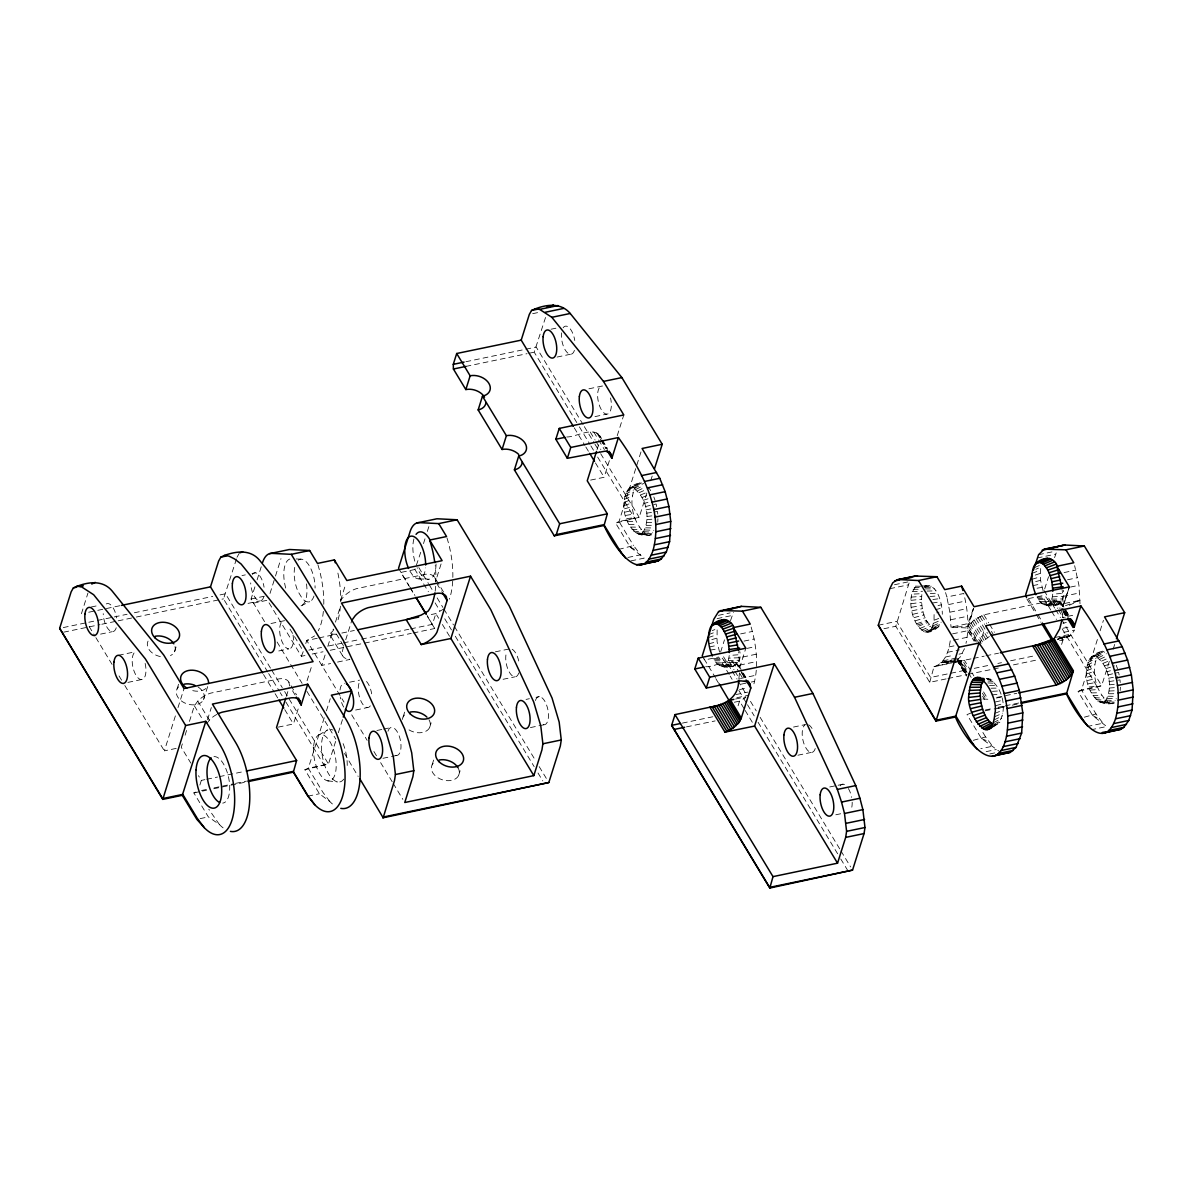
<?xml version="1.0" encoding="UTF-8"?>
<svg xmlns="http://www.w3.org/2000/svg" width="1193" height="1193" viewBox="0 0 1193 1193"><rect width="100%" height="100%" fill="white"/><g stroke="black" fill="none" stroke-linecap="round" stroke-linejoin="round"><path stroke-width="0.75" stroke-dasharray="5 3.75" d="M945.572 592.593L946.854 597.007L963.75 593.488C967.747 609.712 969.596 626.892 965.987 643.385M443.453 591.907L434.804 577.621A17.284 9.619 -31.2 0 0 425.498 574.251L356.618 588.611A17.284 9.619 -31.2 0 0 343.733 596.589L340.631 600.243L340.691 597.41A59.158 26.276 78.2 0 0 337.619 571.79M705.659 666.723C715.651 667.379 730.086 655.941 738.527 665.172L739.615 667.946L738.691 651.676M751.128 627.026C756.63 646.263 759.151 667.349 753.081 686.765M1080.008 603.792L1078.949 585.301L1074.639 565.691M719.573 652.109L717.053 641.7L717.142 628.607L712.251 630.62M732.263 666.827L727.148 664.635L722.242 658.178L713.623 658.715C719.245 672.882 744.074 668.572 739.749 651.467M928.273 632.081L932.091 628.07L940.412 624.237C917.849 652.839 899.969 594.397 918.521 584.973M936.967 627.846C922.875 625.937 920.683 605.373 921.921 593.667L911.586 594.174M932.091 628.07L934.044 620.241L934.089 613.62L938.966 612.173M1043.085 590.759L1040.564 580.35L1040.654 567.271L1035.763 569.285M1055.775 605.492L1050.66 603.3L1045.754 596.828L1037.135 597.365C1042.757 611.547 1067.586 607.237 1063.261 590.132M638.374 534.151L642.684 532.973L653.168 533.897C623.79 545.887 610.384 484.984 641.864 482.777L632.708 487.833L629.71 488.161M648.276 535.239C632.499 525.874 625.997 497.168 638.479 483.15M642.684 532.973C651.244 519.432 646.651 496.109 632.708 487.833M657.746 522.161L657.925 518.776M994.425 726.09C1010.486 716.262 1003.209 681.904 985.388 678.071M1100.826 702.558L1105.15 701.365L1115.619 702.304C1086.256 714.279 1072.85 653.391 1104.315 651.184L1095.159 656.239L1092.177 656.553M1110.728 703.631C1094.95 694.281 1088.448 665.575 1100.93 651.542M1105.15 701.365C1113.695 687.839 1109.117 664.516 1095.159 656.239M1120.197 690.568L1120.391 687.183M738.87 678.802L739.362 673.836M1066.11 615.17L1063.038 610.831L1062.381 617.467L1075.907 614.649M722.6 666.425C727.611 665.724 728.744 659.625 729.221 655.464L739.6 654.674M1046.112 605.09C1051.122 604.374 1052.256 598.289 1052.733 594.129L1063.112 593.339M946.094 678.906L929.72 682.321L895.809 626.25L909.513 581.602M929.72 682.321L933.985 666.708C945.244 663.323 948.733 651.154 950.21 640.835M342.525 655.643L329.581 634.244L332.787 631.067A59.158 26.276 78.2 0 0 335.188 627.235M976.262 641.938L967.896 628.01L973.563 608.475L967.926 626.444L951.015 627.145L949.867 612.203L946.854 597.007M343.524 646.785L341.929 653.182A17.03 9.469 -31.2 0 0 349.743 659.177M345.746 639.731L351.816 620.36M81.422 613.739L87.924 593.115M174.536 651.796L176.683 644.951M177.041 689.002L178.667 683.887M176.191 748.399L164.366 750.859L175.818 714.518M177.996 707.598L184.005 688.555M236.468 558.965L223.509 598.871L267.709 671.957M182.35 743.88L181.261 747.34L190.82 763.088M185.079 735.231L186.719 730.041M189.448 721.392L194.355 705.824L197.799 701.111A17.284 9.619 -31.2 0 1 210.684 693.133L279.565 678.772A17.284 9.619 -31.2 0 1 288.87 682.128L296.55 694.833M203.526 699.709L207.836 686.05A14.331 10.051 17.5 0 1 191.223 690.18M207.507 719.677L211.34 707.553M254.914 586.837L251.067 599.005L253.363 603.166L267.471 600.228L301.367 656.284L304.976 655.539M257.106 579.873L262.594 562.485M199.872 785.039L201.334 780.401L198.47 775.674M270.006 593.443L274.942 577.785M275.494 576.04L280.981 558.652M286.35 696.354L289.079 687.705M305.781 643.564L306.75 640.492L314.624 635.914M278.223 727.134L293.433 723.972L298.891 706.659M307.078 680.696L311.984 665.112M340.631 600.243L345.806 583.809M325.092 655.017L321.827 665.396L330.565 663.547M327.821 646.367L333.279 629.054M335.457 622.135L340.378 606.551M324.228 717.783L308.316 768.232L304.886 769.753L319.411 793.763L329.82 801.532A53.789 23.89 78.2 0 0 333.488 804.828M326.42 710.834L330.267 698.651M335.606 741.42L328.478 764.027L304.886 769.753M338.35 732.726L342.734 718.812M420.756 552.27L414.925 569.493L428.391 591.758M423.5 543.576L425.14 538.356M427.333 531.407L428.436 527.917A33.493 14.883 78.2 0 1 429.734 524.652M441.082 563.946L435.892 580.394L434.804 577.621M403.13 716.918L405.277 710.103M545.529 317.487L534.21 352.174L578.411 425.26M429.614 727.611L431.762 720.796M432.12 764.847L433.73 759.747M458.589 775.539L460.737 768.739M597.052 449.657L598.692 444.467M590.61 480.093L604.135 477.275L609.593 459.961M617.228 435.728L623.79 414.955M640.969 451.953L619.033 521.535L615.603 523.056L630.113 547.065L644.205 558.13L629.069 561.277M646.86 492.977L639.18 517.33L615.603 523.056M650.707 480.809L652.347 475.589M720.632 652.004L724.479 639.836M730.504 620.688L733.456 612.218M739.615 667.946L745.834 648.217M738.094 705.764L739.541 701.156L745.834 697.487M979.587 644.846L983.957 630.978M1044.695 588.924L1048.543 576.756M1054.567 557.623L1056.968 550.868M1061.606 644.414L1063.052 639.821L1070.926 635.243L1074.58 630.083L1061.069 632.901M1097.396 639.493L1081.484 689.927L1078.054 691.463L1092.579 715.472L1106.657 726.522L1091.535 729.684M1100.14 630.799L1103.421 620.36M1109.326 661.384L1101.646 685.736L1078.054 691.463M1113.158 649.201L1114.814 643.981M1068.824 588.522L1063.052 606.611L1060.383 601.943L1052.733 600.467L983.852 614.827L974.129 619.913L967.926 626.444M340.587 601.809L341.153 600.139M1062.695 606.298L1069.346 586.881L1063.052 606.611L1080.083 600.258L1063.187 603.777L1062.202 590.341M973.458 608.43L967.911 623.626L951.015 627.145L967.896 628.01L977.022 640.73M301.367 656.284L303.365 651.244L288.303 626.325M966.643 675.059L957.338 659.669L960.007 657.283L964.406 648.798L961.036 649.499M237.019 557.235L239.226 553.313M206.732 723.689L209.327 720.154A17.284 9.619 -31.2 0 1 216.843 714.413M924.307 587.627C937.191 580.35 942.5 604.896 942.306 614.276M989.355 636.48L982.495 641.864L970.968 622.806M443.692 609.026L435.833 613.59L427.541 615.29M319.008 734.858L327.762 729.848M628.383 489.026L636.973 484.119M1090.849 657.418L1099.424 652.526M991.517 727.641L998.675 723.554M631.172 487.758L640.119 482.688M1093.623 656.165L1102.571 651.095M627.205 490.323L635.63 485.596M1089.656 658.73L1098.082 654.003M991.428 726.969L999.853 722.242M626.191 492.053L634.482 487.564M1088.642 660.46L1096.934 655.956M993.963 724.27L1000.867 720.512M634.303 488.384L643.668 483.404M1096.755 656.791L1104.569 652.631M625.356 494.17L633.543 489.965M1087.822 662.577L1096.009 658.357M993.515 722.615L1001.702 718.41M635.914 489.398L642.311 486.162M1098.38 657.79L1106.358 653.749M301.039 605.85L309.733 601.63M929.72 631.231L938.265 627.086M624.744 496.631L632.842 492.739M926.707 632.394L935.551 628.129M1087.211 665.038L1095.308 661.146M994.216 719.841L1002.314 715.949M931.002 629.889L939.428 625.878M637.524 490.845L644.056 487.728M1099.991 659.237L1106.522 656.135M925.037 632.171L934.059 627.936M1069.226 605.298L1080.083 600.258M923.322 631.44L932.508 627.264M618.571 549.466L633.543 545.544L640.537 554.834L627.086 557.638M1084.333 717.187L1096.009 713.936L1102.988 723.226L1087.867 726.388M639.105 492.694L649.111 488.28L650.811 490.815M1101.557 661.101L1111.563 656.687M624.342 499.39L632.394 495.856M1034.719 567.525L1039.67 565.363M932.986 625.833L941.217 622.209M1086.808 667.782L1094.846 664.262M994.664 716.725L1002.716 713.19M921.592 630.187L930.943 626.146M933.642 623.193L940.173 620.509M223.091 827.838A53.789 23.89 78.2 0 1 219.423 824.542L208.357 816.907L193.833 792.898L196.562 791.794M919.878 628.457L929.407 624.58M971.087 712.937L967.001 714.607L981.526 738.601L999.943 751.829M973.279 740.331L985.597 736.946L992.591 746.236L980.825 748.697M640.596 494.931L647.396 492.187M1103.063 663.323L1109.863 660.579M624.178 502.372L632.201 499.241M1086.644 670.764L1094.667 667.633M994.858 713.339L1002.881 710.208M918.237 626.295L927.871 622.567M708.612 634.631L716.739 631.559M1032.124 573.281L1040.251 570.224M934.044 620.241L940.546 617.78M641.998 497.481L647.188 495.602M1104.464 665.888L1109.654 663.994M917.447 625.057L927.2 621.523M708.478 637.524L716.59 634.78M1035.226 575.086L1040.102 573.445M624.237 505.534L632.275 502.82M1086.704 673.926L1094.727 671.227M998.004 708.672L1002.821 707.046M916.686 623.73L926.573 620.405M643.266 500.314L648.545 498.614M1105.717 668.721L1114.516 665.888M915.27 620.837L925.246 617.706M711.818 639.627L716.695 638.18M1032.079 579.246L1040.207 576.845M624.535 508.8L632.603 506.533M1086.987 677.206L1095.055 674.925M996.066 705.6L1002.523 703.781M644.369 503.371L647.933 502.372M1106.836 671.763L1110.4 670.764M914.017 617.661L924.113 614.842M1057.982 639.15L1069.882 635.839L1059.623 637.987M1057.475 639.269L1069.882 635.839L1057.997 638.896M997.348 724.419L994.351 724.747M1057.669 639.165L1069.882 635.839L1057.848 639.045M708.896 643.758L717.053 641.7M1035.673 581.587L1040.564 580.35M935.357 609.698L941.888 608.042M912.958 614.291L923.158 611.815M645.294 506.578L656.12 503.998L656.955 507.726M1107.76 674.97L1118.587 672.405L1119.407 676.133M625.043 512.125L633.185 510.291M951.194 662.846L933.985 666.708L955.697 661.966M1087.509 680.517L1095.651 678.683M995.499 701.931L1002.016 700.455M957.517 661.578L971.609 658.775M317.249 638.27L306.75 640.492L344.002 702.066M318.993 637.897L336.471 634.184L344.941 648.202M337.544 662.07L349.788 659.461M938.041 605.537L941.337 604.851M532.674 313.67L539.37 312.268M551.017 329.223L556.042 328.179M465.896 361.718L536.209 347.059L583.362 425.036M465.971 366.4L527.038 353.68M528.827 353.307L534.21 352.174M557.071 357.05L570.448 354.261M588.924 388.799L602.301 386.01A14.331 6.368 78.2 0 0 598.111 400.58A14.331 6.368 78.2 0 0 607.416 414.105A14.331 6.368 78.2 0 0 610.533 397.955M594.979 416.611L606.67 414.165M566.705 436.981C576.92 437.16 595.411 424.454 601.496 438.606M91.19 607.013L97.871 605.612M241.985 575.578L245.326 574.877M252.021 573.49L255.362 572.789M88.7 612.233L95.962 610.712M97.781 610.339L121.418 605.403M63.289 627.563L86.985 622.627M88.804 622.239L112.5 617.303M114.319 616.93L127.084 614.276M134.377 612.755L212.742 596.425M220.034 594.904L225.492 593.756L270.736 668.557M63.706 632.171L100.018 624.61M101.837 624.237L116.362 621.21M118.182 620.822L134.526 617.422M136.345 617.035L223.509 598.871M264.443 596.217L251.067 599.005L264.906 622.239M100.57 634.124L112.276 631.679M248.025 603.39L259.731 600.959M414.925 569.493L400.818 572.431L409.303 586.449M118.495 655.285L135.212 651.796M270.975 623.507L284.352 620.718A14.331 6.368 78.2 0 0 280.012 634.482A14.331 6.368 78.2 0 0 288.721 648.888L275.344 651.676M341.824 633.065L354.351 630.471M127.89 682.396L141.266 679.607M308.823 650.11L321.543 647.456M328.821 645.935L341.541 643.281M343.36 642.908L359.719 639.493M361.539 639.12L408.811 629.263M410.616 628.89L432.433 624.342L435.833 613.59L438.651 618.272M312.178 654.032L323.005 651.781M330.207 650.274L411.302 633.379M413.106 633.006L434.729 628.502L427.735 616.557M349.579 682.217L359.615 680.129M495.378 651.825L508.74 649.052M718.41 615.349L730.116 612.904M717.112 618.615L732.159 615.484M894.467 584.734L907.828 581.945M1038.581 554.7L1051.958 551.912M889.814 588.701L908.201 584.868M1037.284 557.966L1055.671 554.134M355.633 710.029L367.34 707.583M503.088 679.294L514.794 676.863M740.585 633.915L752.41 631.44M1064.096 572.565L1075.922 570.105M709.447 646.949L717.664 645.234M744 641.118L754.155 639.001M912.108 610.801L922.398 608.654M1032.959 585.614L1041.176 583.899M948.584 604.568L965.48 601.048M1067.526 579.783L1077.652 577.666M746.982 648.395L755.437 646.636M878.302 625.221L896.689 621.389L930.6 677.46L966.956 669.884M376.899 730.489L381.924 729.445M383.594 729.102L391.945 727.357M526.038 699.411L529.379 698.71M536.06 697.323L539.4 696.623M949.867 612.203L966.762 608.684M1070.494 587.06L1078.949 585.301M756.243 654.211L739.347 657.731L728.863 658.133M883.924 628.726L895.809 626.25M1028.56 598.588L1042.145 595.754L1050.75 609.981M950.687 619.764L967.583 616.244M1062.859 596.396L1079.754 592.876M739.675 665.112L756.571 661.593M201.334 780.401L204.928 779.64M206.732 779.268L217.514 777.031M219.318 776.643L244.476 771.409M201.513 790.497L206.911 789.363M214.099 787.872L233.873 783.741M235.662 783.369L246.459 781.132M952.551 633.856L967.762 630.694L974.935 640.805M740.555 678.444L755.765 675.283M193.833 792.898L206.508 790.258M213.741 788.752L246.31 781.967M382.953 758.301L396.315 755.512M530.408 727.581L543.784 724.792M741.136 684.171L749.577 682.411M751.277 682.053L754.647 681.352M953.595 640.134L967.105 637.316M739.556 689.569L748.011 687.809M949.091 646.904L954.161 645.845M1062.948 623.178L1066.333 622.478M735.857 694.594L747.683 692.119M947.51 652.317L959.351 649.857M1063.067 628.234L1069.823 626.832M736.842 697.711L748.667 695.251M735.589 699.038L745.729 696.936M945.512 656.97L952.268 655.568M959.023 654.152L962.408 653.451M943.111 660.803L960.007 657.283M1055.283 637.42L1072.179 633.901M941.859 662.13L951.999 660.027M953.684 659.669L958.754 658.611L967.046 672.345M1059.101 637.703L1070.926 635.243M951.075 660.609L940.815 662.741L951.179 661.742M200.111 818.622L208.357 816.907M307.869 796.163L319.411 793.763M973.399 658.402L984.18 656.165M985.97 655.792L998.556 653.168M682.381 723.107L712.847 716.754M686.467 726.88L715.144 720.915M974.234 668.363L990.593 664.963M997.855 663.442L1001.494 662.682M1010.59 660.788L1034.212 655.867M947.913 678.519L966.121 674.731M967.941 674.358L991.607 669.422M993.426 669.034L998.884 667.901M1013.453 664.874L1037.105 659.938M793.509 727.059L805.215 724.613M996.99 697.413L1016.749 693.297M985.463 709.939L990.861 708.821M998.049 707.315L1003.447 706.196M1005.237 705.824L1019.627 702.826M985.09 710.834L992.337 709.328M994.142 708.955L1004.998 706.688M1012.231 705.182L1019.478 703.676M797.893 755.214L811.27 752.425M986.164 751.635L996.259 749.532M829.746 786.962L836.442 785.576M838.112 785.233L843.123 784.189M989.847 753.931L998.258 752.172M835.801 814.789L842.482 813.387M734.321 702.23L739.541 701.156L744.253 708.94M1059.593 640.507L1063.052 639.821L1059.399 640.507M646.024 509.873L655.121 508.084M1108.491 678.265L1117.587 676.491M911.497 607.252L921.846 605.462M625.773 515.421L634.005 514.019M996.349 697.994L1001.285 697.159M1088.24 683.813L1096.471 682.411M336.471 634.184L329.581 634.244M932.27 603.076L940.576 601.69M1037.045 588.224L1042.026 587.388M710.208 650.11L718.514 648.738M646.546 513.184L657.537 511.484L657.865 515.197M1108.998 681.591L1119.988 679.891L1120.316 683.604M955.235 660.698L940.815 662.741L955.131 661.295M911.139 603.747L921.518 602.301M932.881 599.497L939.622 598.647M955.489 660.922L940.815 662.741L951.06 661.608M626.698 518.627L635.064 517.643M991.994 694.937L1000.36 693.953M1089.164 687.019L1097.515 686.05M646.83 516.465L656.031 515.406M1109.296 684.857L1114.814 684.23M911.034 600.333L921.414 599.229M957.323 660.683L961.126 660.788L967.657 671.57M929.958 596.53L938.488 595.799M646.889 519.626L652.407 519.194M911.184 597.126L921.563 596.336M1109.356 688.018L1114.873 687.6M627.816 521.669L636.316 521.102M992.442 691.358L999.242 690.911M1090.268 690.076L1098.768 689.509M982.853 699.009L988.013 699.277L982.346 689.927M930.272 593.547L937.206 593.175M1052.375 596.798L1062.709 596.291M646.725 522.609L654.062 522.31M1109.177 691.015L1114.694 690.792M1037.776 598.483L1046.515 598.155M714.264 659.818L723.003 659.505M912.242 591.534L922.517 591.296M1051.779 599.169L1062.053 598.931M728.267 660.504L738.542 660.266M629.069 524.502L637.748 524.309M926.991 591.072L935.804 590.863M991.04 688.227L997.989 688.078M1091.535 692.909L1100.2 692.715M1038.432 599.527L1047.305 599.393M714.92 660.862L723.793 660.743M646.323 525.352L653.63 525.308M1108.789 693.759L1116.096 693.7M913.122 589.282L919.922 589.267M1050.988 601.197L1061.159 601.183M727.476 662.533L737.662 662.518M925.336 588.895L934.328 588.91M1039.968 601.54L1048.96 601.57M716.456 662.89L725.448 662.905M914.226 587.463L919.266 587.553M630.471 527.067L639.329 527.202M1049.989 602.838L1060.07 603.002M726.477 664.173L736.558 664.337M989.504 685.408L996.587 685.513M1092.937 695.459L1101.795 695.608M925.455 587.21L932.777 587.359M1041.504 603.106L1050.66 603.3M718.007 664.441L727.148 664.635M645.711 527.813L652.959 527.977M1108.163 696.22L1115.425 696.384M915.508 586.121L925.455 586.419M1048.841 604.046L1058.787 604.344M725.329 665.381L735.276 665.679M921.891 585.927L931.226 586.225M1043.07 604.225L1052.39 604.538M719.558 665.56L728.878 665.873M1047.529 604.806L1057.341 605.179M724.017 666.141L733.829 666.514M929.675 585.569L924.933 585.375L928.184 585.375M1044.621 604.896L1054.105 605.283M721.109 666.231L730.593 666.619M296.118 558.95L300.949 559.159M418.892 578.873L428.541 579.276M631.977 529.289L641.029 529.737M644.891 529.931L653.853 530.363M987.849 682.933L995.081 683.291M1094.428 697.696L1103.48 698.129M1107.343 698.337L1116.32 698.77M987.148 678.355L988.684 678.429M643.877 531.66L652.735 532.287M1106.329 700.067L1115.187 700.694M633.543 531.153L642.803 531.839M987.953 681.024L993.515 681.427M1095.994 699.545L1105.27 700.231M635.153 532.6L644.638 533.48M987.163 679.548L991.905 679.98M1097.62 700.992L1107.089 701.872M641.357 533.838L651.661 534.882M1103.808 702.23L1114.113 703.274M636.779 533.599L646.472 534.613M987.058 678.638L990.279 678.981M1099.23 702.006L1108.923 703.02M639.91 534.225L650.021 535.329M1102.362 702.632L1112.473 703.721M327.657 780.848L337.574 781.937M981.526 738.601L988.669 741.509M1092.579 715.472L1099.424 719.006M630.113 547.065L636.958 550.614M329.82 801.532L322.841 792.241L308.316 768.232L328.478 764.027L283.248 689.241M219.423 824.542L208.805 809.242M1065.051 611.308L1068.108 615.991M1064.902 611.278L1067.72 615.901M1061.323 602.808L1069.718 616.527M1060.383 601.943L1069.211 616.11M1065.573 611.07L1068.451 615.827M1059.205 601.257L1067.839 615.543M1057.833 600.765L1063.589 610.294M1064.544 611.875L1067.437 616.632M1063.038 610.831L1066.691 616.885M1056.267 600.467L1062.038 609.981M1062.993 611.577L1067.795 619.51M1054.567 600.362L1059.369 608.311M1060.323 609.891L1065.125 617.825M1052.733 600.467L1057.535 608.415M1058.489 609.996L1063.291 617.944M1044.143 590.669L1054.687 608.102M1055.641 609.683L1060.443 617.601M1061.397 619.182L1101.646 685.736L1081.484 689.927L1096.009 713.936M1051.704 611.562L1056.476 619.465M1062.217 628.935L1097.56 687.392M1028.59 599.169L1037.06 613.187M1037.999 614.738L1042.712 622.522M1026.875 598.946L1035.345 612.963M1036.285 614.514L1040.997 622.299M983.852 614.827L988.654 622.761M989.608 624.357L994.41 632.29M981.824 615.528L986.626 623.462M991.428 631.395L993.351 634.572M979.811 616.393L984.613 624.342M977.842 617.437L987.446 633.304M975.934 618.615L987.461 637.659M974.129 619.913L985.657 638.971M972.474 621.314L984.001 640.373M969.655 624.357L981.183 643.4M968.552 625.922L978.156 641.789M967.762 630.694L974.159 641.267M971.027 671.197L964.421 660.281L953.669 662.547L962.676 660.579L967.374 668.334M971.967 672.763L973.846 675.879M982.406 693.178L986.164 699.396M968.582 673.106L971.385 677.728M982.57 696.22L984.434 699.307M959.798 660.907L966.524 672.017M957.904 659.177L966.449 673.299M958.71 660.922L966.3 673.463M957.89 660.847L966.27 674.731M957.054 660.102L966.598 675.879M957.04 660.43L966.39 675.894M982.883 732.442L985.597 736.946M602.45 440.187L607.252 448.136M738.527 665.172L742.359 671.525M743.328 673.106L746.207 677.878M597.917 433.536L600.795 438.308M601.764 439.889L607.52 449.418M736.871 663.278L741.673 671.227M742.628 672.807L748.384 682.336M596.739 432.85L606.342 448.732M735.693 662.592L740.495 670.541M741.449 672.121L747.221 681.65M600.333 439.278L606.089 448.792M741.449 672.598L745.193 678.787M593.816 432.06L597.663 438.413M598.618 439.993L604.374 449.522M732.77 661.802L738.527 671.331M739.481 672.912L744.283 680.86M590.267 432.075L595.068 440.008M596.038 441.604L600.84 449.537M729.221 661.817L734.023 669.75M734.977 671.346L739.779 679.279M584.331 426.632L593.95 442.543M594.919 444.139L599.721 452.087M600.69 453.683L639.18 517.33L619.033 521.535L633.543 545.544M723.525 656.776L731.234 669.512M732.189 671.107L737.006 679.071M737.975 680.666L745.67 693.401M750.486 701.35L756.258 710.909M760.12 717.276L840.021 849.401M840.99 850.997L850.609 866.908M579.38 426.855L589.938 444.333M590.908 445.914L593.786 450.686M597.633 457.038L635.108 519M729.221 674.537L718.648 657.045L704.541 659.983L702.245 655.837M730.176 676.133L732.099 679.309M738.84 690.434L746.52 703.154M747.489 704.75L754.215 715.875M758.062 722.227L839.797 857.364M840.752 858.945L848.447 871.665M574.251 427.84L584.853 445.377M585.823 446.972L588.716 451.759M595.456 462.914L604.135 477.275M745.193 710.491L754.602 726.06M704.138 658.954L715.442 677.639M715.845 678.683L718.663 683.35M436.787 583.496L441.47 591.221M418.847 567.629L428.466 583.556M429.435 585.137L433.283 591.504M437.13 597.872L442.916 607.431M443.871 609.026L453.504 624.938M454.473 626.534L535.344 760.254M539.191 766.622L546.901 779.357M435.117 602.883L439.919 610.831M444.735 618.779L451.461 629.904M455.308 636.257L534.151 766.622M537.998 772.989L542.8 780.938M442.409 624.491L450.894 638.509M398.537 568.286L408.886 585.405M409.84 586.971L414.538 594.755M410.243 588L414.955 595.799M427.198 616.035L434.729 628.502M351.711 714.831L367.146 740.346M373.901 751.501L376.794 756.287M380.642 762.655L392.214 781.788M393.183 783.383L402.831 799.34M277.074 641.998L302.097 683.38M306.914 691.344L335.8 739.093M344.464 753.424L358.168 776.449M292.494 690.732L295.387 695.489M271.691 670.138L282.279 687.645M268.664 673.553L279.237 691.03M280.191 692.611L282.115 695.787M285.962 702.14L324.392 765.697M263.534 674.537L274.136 692.074M275.106 693.67L277.999 698.457M284.754 709.611L293.433 723.972M197.799 701.111L209.327 720.154M194.355 705.824L202.989 720.11M89.147 626.504L94.933 636.063M95.887 637.659L112.291 664.769M119.032 675.924L123.863 683.902M124.818 685.498L164.366 750.859M409.9 571.149L412.733 575.324A21.742 9.663 78.2 0 0 425.513 567.913M1116.275 665.321L1117.528 668.766M653.824 496.914L655.076 500.374M435.37 580.499L435.863 581.945L435.952 577.561A59.158 26.276 78.2 0 0 435.191 565.646M599.572 435.43L600.079 437.995M288.87 682.128L289.616 685.975M313.983 595.993A21.742 9.663 78.2 0 1 302.172 598.364L298.011 591.489A21.742 9.663 78.2 0 1 295.282 565.079M298.235 560.203A21.742 9.663 78.2 0 1 309.285 565.765A21.742 9.663 78.2 0 1 315.086 588.06M285.724 588.074A24.114 10.707 78.2 0 1 291.286 558.756M306.497 583.899A24.114 10.707 78.2 0 1 299.473 606.178M518.761 672.956A14.331 6.368 78.2 0 1 509.53 672.509A14.331 6.368 78.2 0 1 506.443 652.586M512.185 649.26A14.331 6.368 78.2 0 1 519.134 663.099M340.408 606.178A59.158 26.276 78.2 0 1 337.187 622.582M317.934 564.871A59.158 26.276 78.2 0 1 323.631 607.998M323.363 611.368A59.158 26.276 78.2 0 1 318.277 630.754M436.041 563.916A24.114 10.707 78.2 0 1 429.346 579.187A24.114 10.707 78.2 0 1 417.103 567.719M414.791 561.172A24.114 10.707 78.2 0 1 414.075 538.416M535.433 700.53A14.331 6.368 78.2 0 1 547.333 707.374A14.331 6.368 78.2 0 1 542.01 724.226M387.979 731.249A14.331 6.368 78.2 0 1 399.864 738.109A14.331 6.368 78.2 0 1 394.555 754.96M343.688 707.061A14.331 6.368 78.2 0 1 340.229 697.01M340.02 690.016A14.331 6.368 78.2 0 1 344.568 683.261M370.307 705.868A14.331 6.368 78.2 0 1 360.584 700.261A14.331 6.368 78.2 0 1 359.988 681.158M366.519 681.471A14.331 6.368 78.2 0 1 371.664 693.834M435.684 586.315A59.158 26.276 78.2 0 1 435.147 591.251M447.002 537.983A59.158 26.276 78.2 0 1 452.833 577.621M452.699 581.095A59.158 26.276 78.2 0 1 449.358 599.199M428.928 719.647A14.331 10.066 17.5 0 1 425.573 731.428A14.331 10.066 17.5 0 1 408.558 729.624M402.399 719.439A14.331 10.066 17.5 0 1 404.755 714.756M457.918 767.576A14.331 10.066 17.5 0 1 444.407 780.326A14.331 10.066 17.5 0 1 433.745 762.685M198.083 687.004A14.331 10.051 17.5 0 1 201.9 701.872A14.331 10.051 17.5 0 1 182.484 701.723A14.331 10.051 17.5 0 1 178.667 686.855M175.028 646.546A14.331 10.051 17.5 0 1 170.495 655.598M160.339 656.568A14.331 10.051 17.5 0 1 148.051 641.103M213.979 756.645A23.666 10.513 78.2 0 1 228.847 778.761A23.666 10.513 78.2 0 1 222.718 803.113M343.793 779.118A26.798 11.9 78.2 0 1 322.856 758.852A26.798 11.9 78.2 0 1 332.951 730.101M343.107 743.612A26.798 11.9 78.2 0 1 347.223 765.474M145.128 663.397A14.331 6.368 78.2 0 1 142.534 679.384A14.331 6.368 78.2 0 1 133.228 668.468A14.331 6.368 78.2 0 1 135.271 651.855M116.243 627.786A14.331 6.368 78.2 0 1 108.712 629.636A14.331 6.368 78.2 0 1 103.224 613.649M106.281 603.912A14.331 6.368 78.2 0 1 116.616 617.929M293.06 635.123A14.331 6.368 78.2 0 1 288.721 648.888M263.713 597.067A14.331 6.368 78.2 0 1 256.182 598.901A14.331 6.368 78.2 0 1 250.679 582.915M252.394 574.519A14.331 6.368 78.2 0 1 264.071 587.195M815.237 748.533A14.331 6.368 78.2 0 1 804.514 745.118A14.331 6.368 78.2 0 1 805.275 724.673M808.645 724.837A14.331 6.368 78.2 0 1 812.15 728.625M840.155 785.904A14.331 6.368 78.2 0 1 844.883 784.74M848.372 788.528A14.331 6.368 78.2 0 1 851.623 797.356M852.175 802.218A14.331 6.368 78.2 0 1 851.474 808.451M574.415 350.354A14.331 6.368 78.2 0 1 566.019 351.145A14.331 6.368 78.2 0 1 561.515 332.862M563.096 327.821A14.331 6.368 78.2 0 1 574.772 340.497M313.55 747.057A23.666 10.513 78.2 0 0 329.193 780.923A23.666 10.513 78.2 0 0 331.729 745.103A23.666 10.513 78.2 0 0 313.55 747.057"/><path stroke-width="1.5" d="M596.515 451.386L587.239 480.794L607.326 513.84L604.061 525.472C610.219 540.131 639.731 589.148 653.063 550.405C663.934 509.709 640.954 469.535 618.406 437.533L570.776 447.464L567.346 458.306L605.343 451.118L609.444 452.594L611.099 454.488L611.845 458.321L618.406 437.533M639.88 564.99L658.297 560.934L661.325 558.965L666.32 552.061L669.601 541.667L670.749 521.43L668.915 506.443L665.157 491.665L659.759 478.289L642.073 448.479L662.219 444.273L621.881 377.584L570.224 313.476C560.218 301.516 544.023 304.722 531.556 310.448L529.334 314.37L521.207 340.139L573.281 426.244M969.134 693.804C972.25 655.121 999.734 695.981 994.858 713.339C991.726 752.022 964.257 711.162 969.134 693.804L980.169 692.954L981.347 684.767L984.374 679.607L973.891 678.683M955.459 717.008C963.541 737.96 996.751 781.847 1006.519 736.23C1012.35 702.841 998.243 669.646 978.991 643.042L958.829 647.232L935.953 721.079L955.459 717.008L978.991 643.042M991.935 756.392L1010.352 752.336L1016.063 747.4L1021.655 733.069L1022.804 712.847L1019.314 690.359L1014.691 676.148L1008.637 663.89L985.597 625.788L1080.873 605.925C1103.421 637.942 1126.386 678.101 1115.53 718.812C1102.183 757.54 1072.686 708.523 1066.512 693.864L1073.387 670.779L1054.03 638.762L1059.682 628.935L1061.83 620.494M1102.332 733.382L1120.764 729.326L1123.776 727.372L1128.787 720.468L1132.053 710.059L1133.216 689.837L1131.382 674.85L1127.609 660.072L1122.21 646.695L1104.524 616.87L1124.686 612.68L1084.348 545.991L1064.961 545.022L1044.248 549.153L1038.581 554.7L1033.436 570.15M262.594 562.485A33.493 14.883 78.2 0 1 271.885 553.373L291.271 554.327L343.36 640.462L386.189 732.591L393.317 756.645L395.42 774.525L394.495 780.58L383.162 817.772L359.868 778.895M413.807 770.693L412.882 776.747L404.755 802.516L533.823 775.629L541.95 749.845L542.875 743.791L540.787 725.911L533.659 701.872L490.815 609.727L470.534 576.189L341.466 603.091L361.747 636.63L404.591 728.759L408.737 741.42L411.704 752.813L413.807 770.693L395.42 774.525M417.013 522.937L435.4 519.104A33.493 14.883 78.2 0 1 437.727 518.806L457.113 519.775L509.202 605.895L552.046 698.039L559.174 722.078L561.262 739.958L560.337 746.013L548.825 782.533L382.744 817.861M769.813 888.054L773.004 876.631L837.546 863.18L845.673 837.397L846.598 831.342L844.495 813.462L841.527 802.084L837.367 789.423L794.538 697.279L774.257 663.755L709.716 677.192L706.301 688.048L740.749 680.86L747.221 681.65L750.054 684.215L750.8 688.063L741.285 718.037L738.855 722.63L732.741 728.326L724.971 732.129L709.91 707.21L675.014 714.607L671.629 725.344L769.813 888.054L852.548 870.1L864.06 833.564L864.985 827.51L862.882 809.629L859.914 798.251L855.754 785.59L812.925 693.461L760.836 607.326L741.449 606.372L718.589 611.577L713.772 619.301L702.245 655.837M738.586 680.323C739.078 697.443 724.479 705.197 709.91 707.21L720.363 705.078M484.567 397.12A14.331 10.066 17.4 0 0 465.837 389.574L470.146 375.795L456.695 353.501L521.207 340.139M518.776 454.473A14.331 10.066 17.4 0 0 502.074 449.478L478.154 409.93L482.464 396.165A14.331 10.066 17.4 0 0 488.876 383.341A14.331 10.066 17.4 0 0 470.146 375.795M502.074 449.478L506.384 435.699L482.464 396.165M604.061 525.472L554.298 535.836L514.392 469.848L518.701 456.069A14.331 10.066 17.4 0 0 525.114 443.259A14.331 10.066 17.4 0 0 506.384 435.699M162.785 799.37L185.661 725.538L205.822 721.333L182.29 795.313L162.785 799.37L59.65 628.323L71.162 591.788L73.384 587.881C85.866 582.154 102.046 578.933 112.053 590.908L163.724 655.017L184.005 688.555L313.073 661.653L292.792 628.115L241.12 564.006L234.574 558.95L228.907 556.087L224.299 555.476L220.839 557.146L218.632 561.068L210.49 586.852L262.564 672.941M285.798 698.084L276.522 727.491L296.61 760.538L293.344 772.169L307.869 796.163L314.698 804.678A53.789 23.89 78.2 0 0 343.763 791.511A53.789 23.89 78.2 0 0 330.744 722.332L307.705 684.23L212.429 704.079L235.468 742.195A53.789 23.89 78.2 0 1 249.65 801.785A53.789 23.89 78.2 0 1 230.398 831.372M296.341 697.085L301.143 705.018L307.705 684.23M465.837 389.574L453.415 369.025L453.28 364.342L456.695 353.501M343.286 717.068L351.517 690.971L311.179 624.282L259.507 560.173C250.351 549.227 236.378 551.136 224.299 555.476M398.537 568.286L410.049 531.75A33.493 14.883 78.2 0 1 419.339 522.638L438.726 523.608L457.113 519.775M533.823 775.629L450.894 638.509L470.534 576.189M567.346 458.306L555.834 439.248L559.249 428.406L623.79 414.955L603.494 381.417L551.837 317.308L539.624 309.375L535.016 308.778M554.298 535.836L556.266 534.613L559.681 523.772L518.701 456.069M654.539 468.625L662.219 444.273M706.301 688.048L694.773 668.99L698.203 658.148L745.834 648.217L733.367 627.607L750.263 624.088L742.449 611.159L720.736 610.488M837.546 863.18L754.602 726.06L774.257 663.755M935.953 721.079L878.302 625.221L889.814 588.701L892.737 582.84L896.793 579.873L915.18 576.04L936.893 576.711L944.707 589.64L961.603 586.121L974.07 606.73L1069.346 586.881L1056.879 566.272L1073.775 562.753L1065.96 549.824L1044.248 549.153M1032.348 573.624L1025.756 594.502L1026.502 597.454M1067.601 618.392L1073.074 627.458L1074.311 626.728L1080.873 605.925M1116.454 638.762L1124.686 612.68M351.816 620.36L355.26 615.648A17.284 9.619 -31.2 0 1 368.145 607.669L437.026 593.309A17.284 9.619 -31.2 0 1 446.331 596.664L447.077 600.511L437.041 631.992A17.03 9.469 -31.2 0 1 421.248 644.563L406.187 619.659L357.915 629.725M1018.554 692.924L1056.282 685.05C1063.44 682.724 1070.419 677.937 1073.387 670.779M878.302 625.221L935.804 720.289L955.951 716.098L970.476 740.092L969.984 741.017L977.455 749.398M713.817 623.954C718.708 622.671 722.153 627.831 724.255 631.485L734.098 628.07C730.474 616.229 715.77 618.392 710.372 627.563C706.748 636.704 708.746 647.143 712.296 656.001M1037.328 562.619C1042.22 561.336 1045.665 566.496 1047.767 570.135L1057.609 566.735C1053.971 554.894 1039.282 557.056 1033.884 566.228C1030.26 575.369 1032.258 585.808 1035.807 594.666M719.782 621.911L722.511 619.734M1046.022 558.399L1034.868 564.587M988.579 729.43L991.502 727.76M986.939 729.877L992.904 726.507M985.194 729.803L992.83 725.583M983.39 729.177L992.755 724.196C983.002 717.411 980.512 704.124 980.169 692.954M1000.345 652.795L1037.045 644.966L1054.03 638.762M736.976 607.744L739.123 606.655M1062.635 545.32L1052.137 548.154M981.556 728.043L991.144 723.182M551.091 306.064L553.403 304.946M91.772 584.048L95.231 582.378M240.389 552.762L242.686 551.643M712.519 624.714L721.064 620.569M1036.031 563.379L1044.576 559.234M715.233 623.671L724.076 619.421M1038.745 562.335L1047.588 558.07M711.356 625.922L715.576 623.909M979.736 726.403L989.534 721.735M716.725 623.864L725.747 619.629M1040.236 562.529L1049.258 558.294M718.275 624.535L727.462 620.36M1041.787 563.185L1050.973 559.025M977.947 724.3L987.953 719.886M719.841 625.654L729.191 621.613M1043.353 564.319L1052.703 560.278M991.338 635.451L1064.26 619.525C1068.883 618.541 1074.968 621.24 1074.311 626.728L1068.153 618.063M721.377 627.205L730.891 623.342M1044.889 565.87L1054.403 562.007M976.247 721.765L986.462 717.649M722.869 629.173L732.547 625.505M1046.38 567.823L1056.059 564.17M974.666 718.872L985.06 715.099M973.234 715.666L983.793 712.266M724.255 631.485L725.538 634.094L735.514 630.978M1047.767 570.135L1049.05 572.759L1059.026 569.628M971.982 712.206L982.689 709.209M725.538 634.094L726.671 636.943L736.767 634.139M1049.05 572.759L1050.183 575.608L1060.279 572.804M1062.337 682.456L1039.282 644.339L1049.482 641.506M1052.151 640.73L1041.519 643.668L1064.26 681.263M1052.435 640.596L1043.711 642.967L1066.08 679.965M1050.973 640.88L1045.814 642.252L1067.78 678.549M1054.597 639.776L1047.812 641.521L1069.301 677.057M726.671 636.943L727.626 639.985L736.126 637.927M1050.183 575.608L1051.137 578.65L1059.638 576.592M970.938 708.582L981.764 706.002M531.556 310.448L538.237 309.062M546.603 307.317L549.943 306.616M539.624 309.375L558.011 305.542M545.276 312.253L563.663 308.42M551.837 317.308L570.224 313.476M453.28 364.342L464.092 362.09M453.415 369.025L465.971 366.4M603.494 381.417L621.881 377.584M555.834 439.248L564.9 437.369M73.384 587.881L76.725 587.18M80.065 586.494L83.421 585.793M220.839 557.146L225.865 556.102M641.461 475.634L656.582 472.488M269.558 553.656L287.945 549.824A33.493 14.883 78.2 0 1 290.272 549.541L309.658 550.495L317.472 563.424L334.383 559.905L346.85 580.514L442.111 560.665L429.644 540.056L446.555 536.537L438.726 523.608M291.271 554.327L309.658 550.495M644.623 481.45L659.759 478.289M647.501 487.892L662.637 484.731M650.021 494.827L665.157 491.665M121.418 605.403L210.49 586.852M652.139 502.104L667.26 498.957M559.681 523.772L607.326 513.84M653.794 509.605L668.915 506.443M556.266 534.613L603.897 524.681L621.493 553.269M654.957 517.151L670.093 513.989M655.628 524.592L670.749 521.43M655.762 531.78L670.884 528.618M655.375 538.565L670.511 535.418M654.465 544.813L669.601 541.667M653.063 550.405L668.199 547.259M651.199 555.222L666.32 552.061M648.888 559.144L664.009 555.998M646.188 562.127L661.325 558.965M636.376 564.811L641.416 563.767M643.176 564.08L658.297 560.934M723.062 610.205L741.449 606.372M718.589 611.577L721.944 610.876M725.284 610.19L733.635 608.445M351.517 690.971L331.356 695.176L345.881 719.185A53.789 23.89 78.2 0 1 360.047 778.775A53.789 23.89 78.2 0 1 340.795 808.362M742.449 611.159L760.836 607.326M896.793 579.873L917.492 575.757M1046.574 548.855L1064.961 545.022M894.646 580.961L899.656 579.917M903.012 579.231L911.363 577.487M1042.1 550.241L1048.796 548.84M899.104 579.589L918.506 580.544L936.893 576.711M1065.96 549.824L1084.348 545.991M729.37 652.571L728.386 643.146L738.676 641.014M1052.867 591.236L1051.898 581.796L1060.473 580.022M694.773 668.99L703.84 667.096M246.28 771.036L296.61 760.538M248.248 780.744L293.195 771.379L307.705 795.388L314.698 804.678M248.114 781.594L293.344 772.169M733.889 699.396L730.519 700.097L741.285 718.037M542.875 743.791L561.262 739.958M794.538 697.279L812.925 693.461M680.592 723.48L671.629 725.344L769.619 887.383L852.548 870.1M673.911 729.505L684.663 727.253M993.515 667.036L1008.637 663.89M1103.913 644.026L1119.049 640.88M996.677 672.852L1011.813 669.705M1107.089 649.842L1122.21 646.695M999.555 679.294L1014.691 676.148M1109.967 656.284L1125.088 653.138M1002.075 686.229L1017.211 683.082M1112.487 663.219L1127.609 660.072M382.983 817.101L548.825 782.533M1004.193 693.521L1019.314 690.359M1114.59 670.511L1129.726 667.349M1005.848 701.007L1020.969 697.86M1116.245 677.997L1131.382 674.85M1021.417 702.453L1066.363 693.088L1083.945 721.661M1021.283 703.288L1066.512 693.864M1007.011 708.553L1022.147 705.391M1117.423 685.543L1132.545 682.396M1007.682 715.994L1022.804 712.847M1118.08 692.984L1133.216 689.837M1007.817 723.182L1022.938 720.035M1118.214 700.172L1133.35 697.025M1007.429 729.967L1022.565 726.82M1117.841 706.972L1132.962 703.81M1006.519 736.23L1021.655 733.069M1116.931 713.22L1132.053 710.059M1005.117 741.807L1020.254 738.661M1115.53 718.812L1130.651 715.651M1003.253 746.624L1018.375 743.463M1113.651 723.614L1128.787 720.468M1000.942 750.561L1016.063 747.4M1111.339 727.551L1126.475 724.39M998.243 753.529L1013.379 750.382M1108.655 730.519L1123.776 727.372M1102.198 732.517L1105.568 731.816M995.23 755.497L1010.352 752.336M1105.628 732.487L1120.764 729.326M837.367 789.423L855.754 785.59M841.527 802.084L859.914 798.251M844.495 813.462L862.882 809.629M846.195 823.304L864.582 819.472M846.598 831.342L864.985 827.51M845.673 837.397L864.06 833.564M418.639 617.109L406.187 619.659L420.92 615.215L428.048 611.204A59.158 26.276 78.2 0 0 434.908 592.817M421.248 644.563L450.894 638.509M1041.623 644.22L1032.691 646.054L1056.282 685.05M724.971 732.129L754.602 726.06M1045.411 643.385L1034.838 645.532L1058.31 684.364M1045.709 643.251L1037.045 644.966L1060.338 683.485M970.103 704.839L981.034 702.707M1039.282 644.339L1044.77 643.295M1052.45 585.002L1062.799 583.213M728.938 646.338L737.557 644.846M969.521 701.081L980.512 699.396M1052.778 588.164L1063.157 586.732M729.266 649.499L739.645 648.067M969.193 697.383L980.228 696.115M969.312 690.419L980.333 689.972M969.775 687.302L980.735 687.228M970.476 684.514L981.347 684.767M971.4 682.128L982.167 682.65M651.512 561.664L655.002 561.828M972.549 680.159L983.181 680.92M975.397 677.699L983.986 678.578M977.037 677.251L980.407 677.624M76.844 586.21L81.452 586.807L93.665 594.74L145.337 658.849L185.661 725.538M205.822 721.333L220.347 745.342A53.789 23.89 78.2 0 1 233.351 814.521A53.789 23.89 78.2 0 1 204.286 827.688L196.815 819.308L182.29 795.313M204.286 827.688L197.307 818.398L182.783 794.389L162.636 798.594L59.65 628.323M1087.867 726.388L1080.873 717.097M625.4 557.981L618.421 548.691M970.476 740.092L973.891 745.163M1070.151 619.107L1074.222 625.356L1070.375 619.003M729.251 700.738L740.749 719.543M1069.599 619.003L1074.311 626.728M1071.135 619.286L1074.013 624.058M1043.651 624.088L1053.076 639.657M1052.793 639.403L1072.716 672.345M1041.936 623.864L1051.361 639.433M1051.331 640.089L1071.791 673.926M1049.661 640.79L1070.658 675.506M918.506 580.544L958.829 647.232M609.176 451.312L611.099 454.488M748.13 681.039L750.054 684.215M607.043 450.387L611.845 458.321M746.117 680.323L750.8 688.063M589.67 453.355L594.502 461.318M719.2 683.872L729.967 702.036M727.998 701.38L739.914 721.094M726.418 702.066L738.855 722.63M559.249 428.406L570.776 447.464M698.203 658.148L709.716 677.192M724.643 702.766L737.587 724.166M722.719 703.482L736.126 725.627M720.691 704.183L734.5 727.029M718.559 704.869L732.741 728.326M716.382 705.525L730.877 729.505M714.189 706.137L728.938 730.534M712.027 706.703L726.969 731.413M675.014 714.607L773.004 876.631M442.409 592.772L447.077 600.511M416.432 597.872L425.841 613.441M415.895 597.35L426.259 614.484M298.474 698.009L301.143 705.018M278.968 700.052L283.785 708.031M1056.879 566.272L1062.038 588.82M961.603 586.121L962.9 590.535M733.367 627.607L738.527 650.155M1051.137 578.65L1051.898 581.796M727.626 639.985L728.386 643.146M416.059 534.36A24.114 10.707 78.2 0 1 430.375 540.518M408.573 568.45A21.742 9.663 78.2 0 1 410.795 536.194A21.742 9.663 78.2 0 1 425.647 565.02M346.328 683.828A14.331 6.368 78.2 0 1 353.62 703.02A14.331 6.368 78.2 0 1 345.388 709.373M429.644 540.056A59.158 26.276 78.2 0 1 434.804 562.604M334.383 559.905A59.158 26.276 78.2 0 1 335.293 562.813M410.213 712.087A14.331 10.066 17.5 0 1 426.915 717.097M439.188 760.016A14.331 10.066 17.5 0 1 457.918 767.576M219.587 802.486A23.666 10.513 78.2 0 1 207.865 781.012A23.666 10.513 78.2 0 1 211.206 757.913M155.135 636.272A14.331 10.051 17.5 0 1 173.865 643.832M184.125 684.171A14.331 10.051 17.5 0 1 194.817 685.304M186.794 688.063A14.331 10.051 17.5 0 1 188.434 670.511A14.331 10.051 17.5 0 1 208.551 683.514M218.17 713.742A17.284 9.619 -31.2 0 1 222.196 712.176L291.092 697.83A17.284 9.619 -31.2 0 1 300.382 701.186M485.969 402.563A14.331 10.066 17.4 0 1 478.154 409.93M522.191 462.466A14.331 10.066 17.4 0 1 514.392 469.848M369.01 737.945A14.331 6.368 78.2 0 0 377.927 759.344A14.331 6.368 78.2 0 0 380.299 738.512A14.331 6.368 78.2 0 0 369.01 737.945M487.475 659.297A14.331 6.368 78.2 0 0 496.407 680.696A14.331 6.368 78.2 0 0 498.778 659.848A14.331 6.368 78.2 0 0 487.475 659.297M516.465 707.225A14.331 6.368 78.2 0 0 525.397 728.625A14.331 6.368 78.2 0 0 527.768 707.777A14.331 6.368 78.2 0 0 516.465 707.225M410.124 713.802A14.331 10.066 17.5 0 0 433.909 713.981A14.331 10.066 17.5 0 0 417.968 698.114A14.331 10.066 17.5 0 0 410.124 713.802M439.099 761.76A14.331 10.066 17.5 0 0 462.884 761.939A14.331 10.066 17.5 0 0 446.957 746.057A14.331 10.066 17.5 0 0 439.099 761.76M196.055 769.813A26.798 11.9 78.2 0 0 213.771 808.183A26.798 11.9 78.2 0 0 216.634 767.606A26.798 11.9 78.2 0 0 196.055 769.813M155.06 637.927A14.331 10.051 17.5 0 0 178.846 638.121A14.331 10.051 17.5 0 0 162.904 622.254A14.331 10.051 17.5 0 0 155.06 637.927M113.946 662.04A14.331 6.368 78.2 0 0 122.879 683.44A14.331 6.368 78.2 0 0 125.25 662.607A14.331 6.368 78.2 0 0 113.946 662.04M84.957 614.112A14.331 6.368 78.2 0 0 93.889 635.511A14.331 6.368 78.2 0 0 96.26 614.678A14.331 6.368 78.2 0 0 84.957 614.112M261.401 631.321A14.331 6.368 78.2 0 0 270.334 652.72A14.331 6.368 78.2 0 0 272.705 631.872A14.331 6.368 78.2 0 0 261.401 631.321M232.411 583.392A14.331 6.368 78.2 0 0 241.344 604.791A14.331 6.368 78.2 0 0 243.715 583.944A14.331 6.368 78.2 0 0 232.411 583.392M783.95 734.858A14.331 6.368 78.2 0 0 792.868 756.258A14.331 6.368 78.2 0 0 795.239 735.425A14.331 6.368 78.2 0 0 783.95 734.858M820.173 794.777A14.331 6.368 78.2 0 0 829.105 816.176A14.331 6.368 78.2 0 0 831.476 795.328A14.331 6.368 78.2 0 0 820.173 794.777M579.351 396.598A14.331 6.368 78.2 0 0 588.283 417.997A14.331 6.368 78.2 0 0 590.654 397.165A14.331 6.368 78.2 0 0 579.351 396.598M543.128 336.68A14.331 6.368 78.2 0 0 552.046 358.094A14.331 6.368 78.2 0 0 554.417 337.246A14.331 6.368 78.2 0 0 543.128 336.68"/></g></svg>
